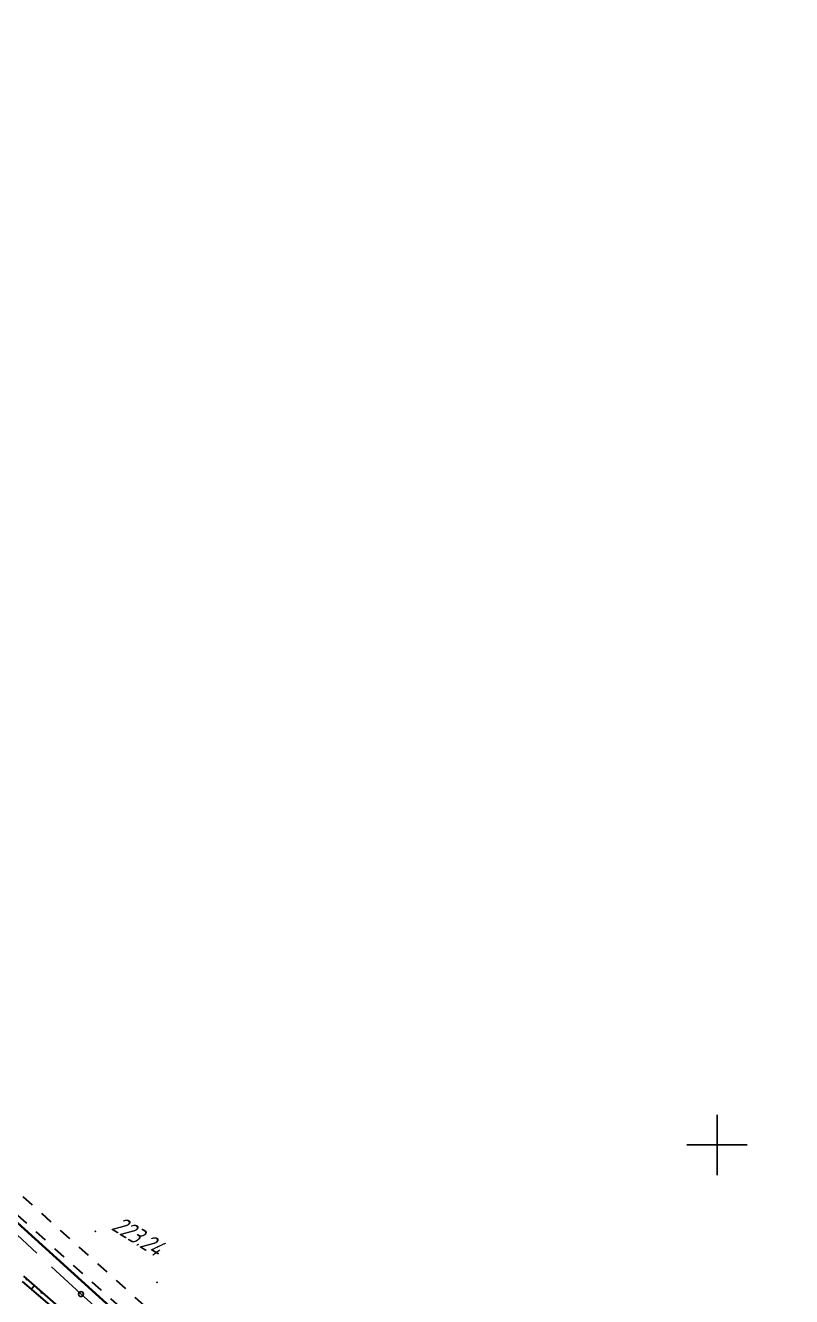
# Model space of a CAD drawing. Header units: millimetres. Extents: x -698 to 8131, y -704 to 4503.
# Drawn here: x 568 to 720.8, y 3830.6 to 4084 of the extents above; entities that cross this region are included whole.
import ezdxf

# ---------------------------------------------------------------- set-up
doc = ezdxf.new("R2010")
doc.units = ezdxf.units.MM
for name, pattern in [('CONTI', [0]), ('STRIHSMALL', [1, 0.5, -0.5]), ('STROT', [1.7, 0.5, -1.2])]:
    doc.linetypes.add(name, pattern=pattern)
for name, color, linetype, lineweight in [('10', 1, 'Continuous', 35), ('КОПИЯ_ОСЬ_13_ОТКОСЫ', 7, 'Continuous', 30), ('ОСЬ_ВЕРХ_ПОКРЫТИЯ_ОСЬ', 1, 'Continuous', 30)]:
    doc.layers.add(name, color=color, linetype=linetype, lineweight=lineweight)
for name, color, linetype in [('PI_OTDEFAULT', 172, 'CONTI'), ('PI_TTDEFAULT', 5, 'CONTI'), ('PLN_O', 7, 'CONTI'), ('SETKR', 2, 'CONTI'), ('Изменение выноски', 3, 'Continuous'), ('разметка', 7, 'Continuous')]:
    doc.layers.add(name, color=color, linetype=linetype)
doc.styles.add('eskd', font='isocpeui.ttf', dxfattribs={"width": 1.2})

# ---------------------------------------------------------------- blocks, each defined once
blk = doc.blocks.new('BL_333')
at = {"color": 0}
for p, q in [((0, -6), (0, 6)), ((-6, 0), (6, 0))]:
    blk.add_line(p, q, dxfattribs=at)

msp = doc.modelspace()

# ---------------------------------------------------------------- linework, layer by layer
at = {"layer": '10'}
msp.add_lwpolyline([(165.61, 4083.97), (290.41, 4077.99), (309.7, 4074.4), (309.03, 4071.85), (367.03, 4044.64), (488.23, 3916.06), (623.18, 3793.87), (694.3, 3750.11), (751.18, 3726.17), (1046.54, 3727.06), (1198.73, 3733.06)], dxfattribs=at)
at = {"layer": 'PI_TTDEFAULT', "color": 5}
for p in [(581.93, 3843.65, 223.24), (594.25, 3833.48, 223.41)]:
    msp.add_point(p, dxfattribs=at)
at = {"layer": 'PLN_O'}
for p, q in [((558.49, 3850.1), (570.26, 3839.26)), ((573.2, 3836.55), (579.04, 3831.17)), ((579.04, 3831.17), (585.07, 3825.81))]:
    msp.add_line(p, q, dxfattribs=at)
msp.add_circle((579.09, 3831.12), 0.5, dxfattribs=at)
at = {"layer": 'Изменение выноски', "color": 6, "linetype": 'STRIHSMALL', "lineweight": 30, "ltscale": 5}
for points in [[(556.33, 3860.56), (604.92, 3817.02), (628.18, 3799.3), (686.1, 3761.1), (720.91, 3742.41), (750.29, 3732.58), (769.13, 3728.28), (789.49, 3727.11), (889.15, 3726.4), (1065.26, 3728.59), (1211.22, 3732.1), (1235.19, 3728.31), (1268.03, 3716.59), (1413.95, 3630.28), (1512.48, 3559.58), (1541.19, 3544.01), (1583.74, 3530.32), (1643.33, 3517.86), (1703.53, 3507.5), (1908.59, 3467.92), (1956.68, 3459.18)], [(555.17, 3856.91), (603.76, 3813.37), (627.02, 3795.65), (684.94, 3757.46), (719.75, 3738.77), (749.12, 3728.93), (767.97, 3724.63), (788.33, 3723.46), (887.99, 3722.75), (1064.1, 3724.94), (1210.06, 3728.46), (1234.03, 3724.67), (1266.87, 3712.94), (1412.79, 3626.64), (1511.32, 3555.93), (1540.03, 3540.36), (1582.58, 3526.67), (1642.17, 3514.21), (1702.36, 3503.85), (1907.42, 3464.27), (1955.51, 3455.53)]]:
    msp.add_lwpolyline(points, dxfattribs=at)
at = {"layer": 'КОПИЯ_ОСЬ_13_ОТКОСЫ'}
for points in [[(567.33, 3833.65), (573.78, 3828.09)], [(567.33, 3833.65), (573.78, 3828.09)], [(567.61, 3834.7), (575.1, 3828.19)], [(568.28, 3834.11), (568.07, 3833.86)], [(569.79, 3832.79), (569.16, 3832.07)], [(571.3, 3831.48), (571.09, 3831.24)]]:
    msp.add_lwpolyline(points, dxfattribs=at)
at = {"layer": 'ОСЬ_ВЕРХ_ПОКРЫТИЯ_ОСЬ'}
msp.add_lwpolyline([(512.36, 3874.57, 0.026039), (590.28, 3805.55)], format="xyb", dxfattribs=at)
at = {"layer": 'разметка', "linetype": 'STROT', "lineweight": 30, "ltscale": 7}
msp.add_lwpolyline([(466.86, 3921.65), (466.86, 3921.65, 0.010848), (512.36, 3874.57, 0.026039), (590.28, 3805.55, 0.004471), (613.92, 3787.09, 0.012597), (642.43, 3765.7, 0.122053), (777.24, 3714.2, 0.036279), (867.13, 3712.22), (1097.51, 3718.68, -0.037498), (1187.39, 3716.7, -0.079736), (1278.74, 3690.32, -0.037499), (1355.84, 3644.07), (1454.92, 3577.7, 0.037498), (1532.02, 3531.45, 0.023279), (1557.8, 3520.74, 0.037464), (1644.98, 3498.75), (2134.5, 3400.96), (2134.5, 3400.96)], format="xyb", dxfattribs=at)

# ---------------------------------------------------------------- block references
at = {"layer": 'SETKR', "color": 82}
msp.add_blockref('BL_333', (705.93, 3860.83), dxfattribs=at)

# ---------------------------------------------------------------- texts
at = {"layer": 'PI_OTDEFAULT', "color": 172, "style": 'eskd', "oblique": 10, "width": 0.8}
msp.add_text('223.24', height=3.5, rotation=328, dxfattribs=at).set_placement((584.92, 3844.09))

doc.saveas('drawing.dxf')
